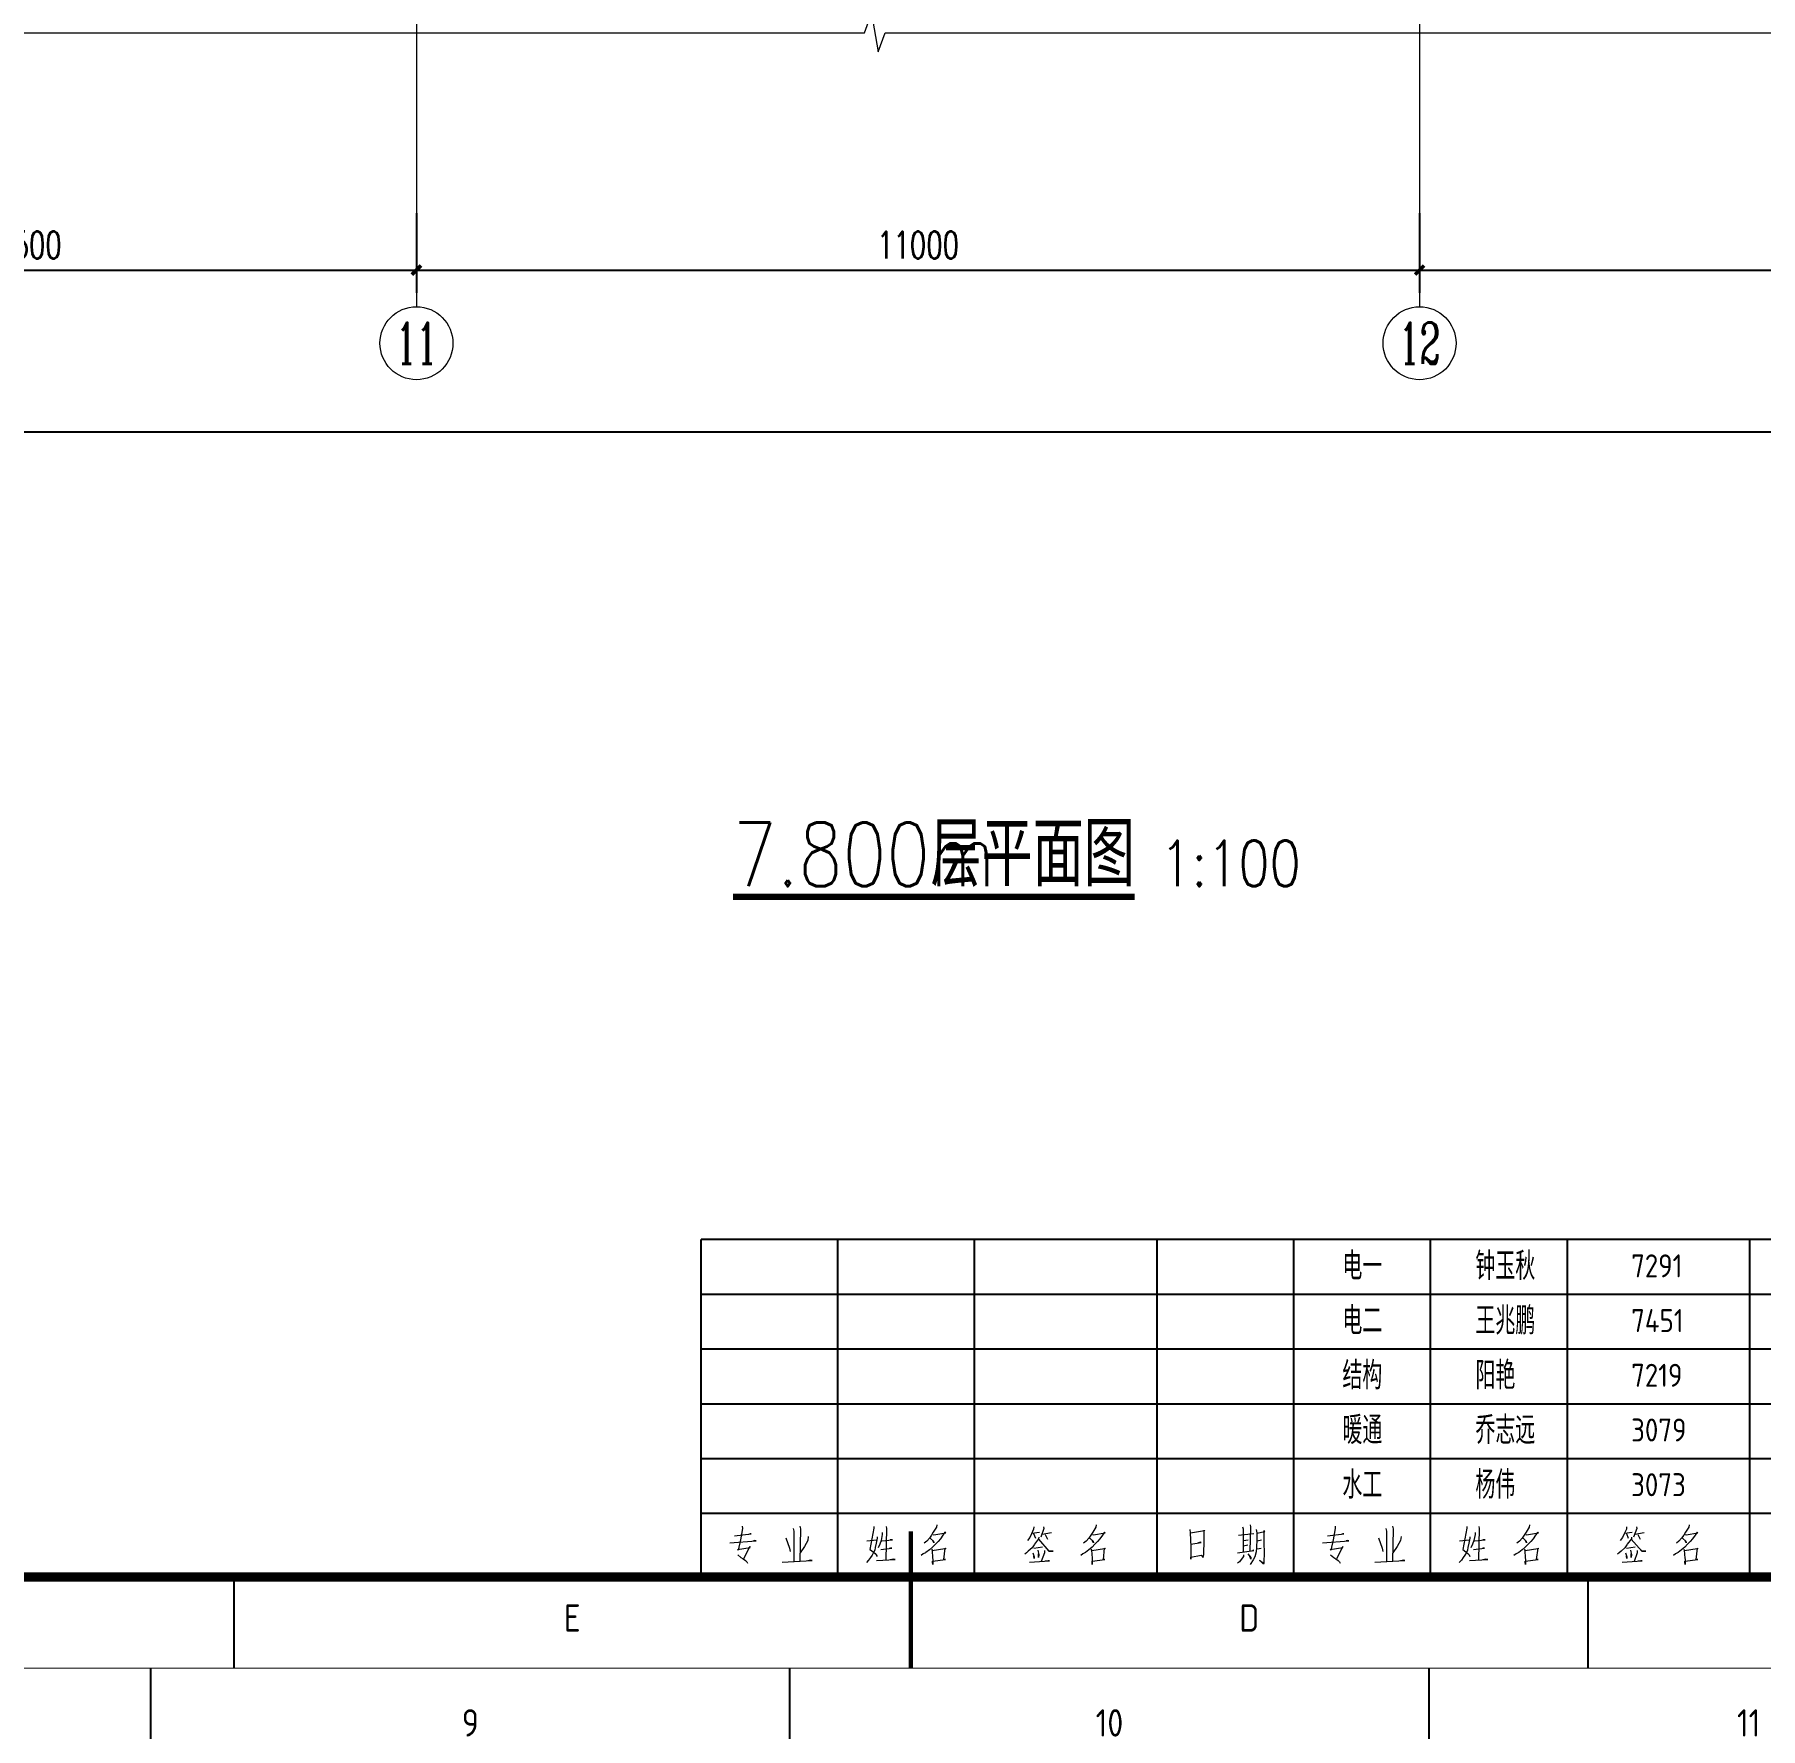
# Model space of a CAD drawing. Extents: x 238398 to 585159, y -66832 to 191741.
# Drawn here: x 503826 to 522752, y 21619 to 40194 of the extents above; entities that cross this region are included whole.
import ezdxf
from ezdxf.enums import TextEntityAlignment as Align

# ---------------------------------------------------------------- set-up
doc = ezdxf.new("R2010")
doc.units = 0
doc.header["$LTSCALE"] = 1000
doc.header["$MEASUREMENT"] = 0
doc.linetypes.add('DOTE', pattern=[2.42, 2, -0.2, 0.02, -0.2])
for name, color, linetype in [('AXIS', 3, 'Continuous'), ('AXIS_TEXT', 7, 'Continuous'), ('DIM_SYMB', 3, 'Continuous'), ('HQ1', 7, 'Continuous'), ('HQ2', 7, 'Continuous')]:
    doc.layers.add(name, color=color, linetype=linetype)
for name, color, linetype, lineweight in [('DOTE', 18, 'DOTE', 13), ('PUB_HATCH', 252, 'Continuous', 5), ('PUB_TEXT', 7, 'Continuous', 20)]:
    doc.layers.add(name, color=color, linetype=linetype, lineweight=lineweight)
doc.styles.add('_TCH_AXIS', font='complex.shx', dxfattribs={"bigfont": 'gbcbig.shx'})
doc.styles.add('_TCH_DIM_T3', font='SIMPLEX', dxfattribs={"width": 0.705882, "bigfont": 'GBCBIG'})
doc.styles.add('COMPLEX', font='geditxt.shx')
doc.styles.add('HZTXT', font='geditxt.shx', dxfattribs={"width": 0.8, "bigfont": 'hztxt1.shx'})
doc.styles.get("Standard").update_dxf_attribs({"font": 'gbenor.shx', "bigfont": 'gbcbig.shx'})
doc.styles.add('TK', font='GEDITXT.SHX', dxfattribs={"width": 0.85, "height": 3.5, "bigfont": 'hztxt1.shx'})
doc.dimstyles.new('_TCH_ARCH&&100', dxfattribs={"dimtxt": 297.5, "dimasz": 100, "dimexe": 250, "dimexo": 300, "dimgap": 126.25, "dimtad": 1, "dimdec": 0, "dimzin": 0, "dimdsep": 46, "dimtxsty": '_TCH_DIM_T3', "dimblk": 'ARCHTICK', "dimcen": 0.09, "dimazin": 2, "dimtfac": 1, "dimtdec": 0, "dimtix": 1, "dimtmove": 2, "dimatfit": 3, "dimfxl": 1, "dimtolj": 1, "dimtzin": 0, "dimarcsym": 0})

# ---------------------------------------------------------------- blocks, each defined once
blk = doc.blocks.new('_AXISO')
blk.add_circle((0, 0), 0.5)
at = {"layer": 'AXIS_TEXT', "style": 'COMPLEX', "width": 1.041667}
blk.add_attdef('A', text='', height=0.56, dxfattribs=at).set_placement((-0.25, -0.28), (0.25, -0.28), align=Align.FIT)
blk = doc.blocks.new('GEDI_WK_A1_V')
at = {"color": 3}
for p, q in [((222.75, 10), (222.75, 0)), ((297, 10), (297, 0)), ((371.25, 10), (371.25, 0))]:
    blk.add_line(p, q, dxfattribs=at)
for points, const_width in [([(0, 841), (0, 0), (594, 0), (594, 841)], 0.1), ([(10, 816), (10, 10), (584, 10), (584, 816)], 1)]:
    blk.add_lwpolyline(points, close=True, dxfattribs=dict(at, const_width=const_width))
at = {"color": 3, "const_width": 0.5}
blk.add_lwpolyline([(297, 15), (297, 0)], dxfattribs=at)
at = {"color": 3}
for s, p in [('E', (259.88, 4)), ('D', (334.12, 4))]:
    blk.add_text(s, height=3, dxfattribs=at).set_placement(p, align=Align.CENTER)
blk = doc.blocks.new('GEDI_HQ1_2012')
at = {"layer": 'HQ1', "color": 2}
for p, q in [((0, 37), (-65, 37)), ((-65, 0), (-65, 37)), ((-50, 0), (-50, 37)), ((-35, 0), (-35, 37)), ((-15, 0), (-15, 37)), ((0, 0), (0, 37)), ((-65, 31), (0, 31)), ((-65, 25), (0, 25)), ((-65, 19), (0, 19)), ((-65, 13), (0, 13)), ((-65, 7), (0, 7)), ((0, 0), (0, 7)), ((-65, 0), (0, 0))]:
    blk.add_line(p, q, dxfattribs=at)
at = {"layer": 'HQ1', "color": 7, "lineweight": 0}
for points in [[(-39.15, 5.7), (-39.18, 5.46), (-39.53, 4.91), (-39.73, 4.57), (-39.96, 4.26), (-40.25, 3.92), (-40.54, 3.69)], [(-21.66, 5.7), (-21.69, 5.46), (-22.04, 4.91), (-22.24, 4.57), (-22.47, 4.26), (-22.76, 3.92), (-23.05, 3.69)], [(-4.8, 5.7), (-4.75, 5.49), (-4.83, 2.83)], [(-61.84, 3.75), (-58.95, 3.96), (-59.09, 3.99), (-59.26, 3.96)], [(-61.32, 4.51), (-59.5, 4.74), (-59.61, 4.74), (-59.81, 4.67)], [(-60.48, 5.59), (-60.45, 5.32), (-60.68, 4.06), (-60.94, 2.94), (-61, 3), (-59.61, 3.24), (-59.64, 3.34), (-60.33, 1.98)], [(-55.7, 4.3), (-55.3, 3.17), (-55.24, 2.8)], [(-54.89, 5.32), (-54.83, 5.02), (-54.83, 1.71)], [(-54.16, 5.56), (-54.1, 5.29), (-54.16, 1.74)], [(-53.24, 4.44), (-53.3, 3.99), (-53.67, 3.34), (-54.13, 2.66)], [(-45.7, 4.4), (-45.7, 4.26), (-45.81, 3.69), (-45.9, 3.24), (-45.95, 2.94), (-46.07, 2.69), (-46.25, 2.39), (-46.42, 2.12), (-46.62, 1.84), (-46.85, 1.57)], [(-46.82, 3.96), (-45.72, 4.09)], [(-46.04, 5.53), (-46.04, 5.36), (-46.48, 3), (-46.3, 2.9), (-46.1, 2.73), (-45.92, 2.59), (-45.78, 2.42), (-45.7, 2.25)], [(-45.12, 4.88), (-45.12, 4.64), (-45.26, 3.99), (-45.4, 3.58), (-45.58, 3.21)], [(-45.17, 3.96), (-44.02, 4.06), (-44.1, 4.09), (-44.27, 4.06)], [(-44.71, 5.53), (-44.68, 5.32), (-44.74, 1.88)], [(-39.56, 4.64), (-39.47, 4.61), (-38.17, 4.84), (-38.25, 4.91), (-38.49, 4.57), (-38.74, 4.2), (-39.01, 3.89), (-39.3, 3.58), (-39.62, 3.27), (-39.96, 2.97), (-40.34, 2.69), (-40.4, 2.66), (-40.63, 2.52), (-40.86, 2.36)], [(-39.88, 4.26), (-39.82, 4.23), (-39.5, 3.92), (-39.47, 3.75), (-39.59, 3.99)], [(-27.95, 4.37), (-27.98, 4.2), (-28.44, 3.58), (-28.47, 3.51), (-28.7, 3.21), (-29.11, 2.83), (-29.31, 2.66), (-29.51, 2.49)], [(-28.5, 5.49), (-28.53, 5.26), (-28.76, 4.74), (-28.96, 4.33), (-29.2, 3.99)], [(-28.73, 4.81), (-27.89, 4.91)], [(-28.53, 4.78), (-28.33, 4.26)], [(-28.01, 4.13), (-26.85, 2.83), (-26.38, 2.83), (-26.85, 2.87), (-27.08, 3.11)], [(-27.43, 5.49), (-27.4, 5.32), (-27.75, 4.37)], [(-27.6, 4.71), (-26.56, 4.88)], [(-27.28, 4.67), (-27.02, 4.13)], [(-22.07, 4.64), (-21.98, 4.61), (-20.68, 4.84), (-20.76, 4.91), (-20.99, 4.57), (-21.26, 4.2), (-21.52, 3.89), (-21.81, 3.58), (-22.12, 3.27), (-22.47, 2.97), (-22.85, 2.69), (-22.91, 2.66), (-23.14, 2.52), (-23.37, 2.36)], [(-22.39, 4.26), (-22.33, 4.23), (-22.01, 3.92), (-21.98, 3.75), (-22.1, 3.99)], [(-11.41, 5.19), (-11.35, 4.84), (-11.32, 4.09), (-11.29, 3.31), (-11.29, 3.21), (-11.29, 2.66), (-11.29, 1.94), (-11.29, 2.18), (-10.17, 2.39), (-9.93, 2.15), (-9.87, 2.46), (-9.87, 2.87), (-9.84, 3.65), (-9.82, 4.47), (-9.82, 5.15), (-9.79, 5.05), (-11.32, 4.81)], [(-11.29, 3.58), (-10.17, 3.79), (-10.28, 3.82), (-10.54, 3.69)], [(-6.08, 4.57), (-4.37, 4.78)], [(-5.62, 5.49), (-5.56, 5.29), (-5.56, 2.73)], [(-5.53, 3.99), (-5.01, 4.09)], [(-4.14, 5.22), (-4.05, 4.84), (-4.05, 4.09), (-4.08, 3.27), (-4.14, 2.76), (-4.28, 2.22), (-4.46, 1.88), (-4.78, 1.37)], [(-4.05, 4.81), (-3.18, 4.98), (-3.27, 5.08), (-3.27, 4.03), (-3.27, 3.96), (-3.24, 2.42), (-3.27, 1.84), (-3.3, 1.5), (-3.33, 1.4), (-3.76, 1.84), (-3.36, 1.54)], [(-4.02, 3.96), (-3.53, 4.06)], [(-60.97, 2.42), (-60.62, 2.15), (-60.39, 1.98), (-60.13, 1.81), (-59.99, 1.67), (-59.9, 1.5)], [(-45.75, 1.81), (-43.72, 1.91), (-43.93, 1.94), (-44.27, 1.88)], [(-45.29, 3), (-44.07, 3.17), (-44.22, 3.17), (-44.36, 3.11)], [(-39.73, 3.04), (-39.67, 2.94), (-39.62, 2.08), (-39.59, 1.98), (-39.59, 1.37), (-39.62, 1.64), (-39.62, 1.74), (-38.19, 1.91), (-38.22, 1.91), (-38.37, 1.91), (-38.22, 3.17), (-38.17, 3.11), (-38.25, 3.07), (-39.64, 2.87)], [(-28.62, 2.66), (-28.47, 2.22), (-28.47, 2.01), (-28.5, 2.29)], [(-27.57, 3.27), (-28.5, 3.14)], [(-28.07, 2.94), (-27.95, 2.42), (-28.01, 2.15), (-28.01, 2.52)], [(-27.34, 2.9), (-27.34, 2.66), (-27.69, 1.71)], [(-22.24, 3.04), (-22.18, 2.94), (-22.12, 2.08), (-22.1, 1.98), (-22.1, 1.37), (-22.12, 1.64), (-22.12, 1.74), (-20.71, 1.91), (-20.74, 1.91), (-20.88, 1.91), (-20.74, 3.17), (-20.68, 3.11), (-20.76, 3.07), (-22.15, 2.87)], [(-6.17, 2.63), (-4.37, 2.9), (-4.46, 2.94), (-4.57, 2.83)], [(-5.5, 2.42), (-5.53, 2.25), (-5.76, 1.91), (-5.97, 1.67), (-6.17, 1.5)], [(-5.5, 3.41), (-5.04, 3.51)], [(-5.04, 2.52), (-4.72, 2.12), (-4.72, 1.94), (-4.83, 2.25)], [(-4.08, 3.07), (-4.02, 3.07), (-3.56, 3.17)], [(-56.1, 1.64), (-52.83, 1.81), (-52.98, 1.84), (-53.3, 1.77)], [(-28.99, 1.61), (-26.79, 1.77), (-26.93, 1.77), (-27.25, 1.74)]]:
    blk.add_lwpolyline(points, dxfattribs=at)
blk.add_text('223344', height=0.0001).set_placement((-22.1, 1.74))
blk = doc.blocks.new('GEDI_HQ2_2012')
at = {"layer": 'HQ2', "color": 2}
for p, q in [((0, 37), (-65, 37)), ((-65, 0), (-65, 37)), ((-50, 0), (-50, 37)), ((-35, 0), (-35, 37)), ((-15, 0), (-15, 37)), ((0, 0), (0, 37)), ((-65, 31), (0, 31)), ((-65, 25), (0, 25)), ((-65, 19), (0, 19)), ((-65, 13), (0, 13)), ((-65, 7), (0, 7)), ((0, 0), (0, 7)), ((-65, 0), (0, 0))]:
    blk.add_line(p, q, dxfattribs=at)
at = {"layer": 'HQ2', "color": 7, "lineweight": 0}
for points in [[(-39.15, 5.7), (-39.18, 5.46), (-39.53, 4.91), (-39.73, 4.57), (-39.96, 4.26), (-40.25, 3.92), (-40.54, 3.69)], [(-21.66, 5.7), (-21.69, 5.46), (-22.04, 4.91), (-22.24, 4.57), (-22.47, 4.26), (-22.76, 3.92), (-23.05, 3.69)], [(-4.8, 5.7), (-4.75, 5.49), (-4.83, 2.83)], [(-61.84, 3.75), (-58.95, 3.96), (-59.09, 3.99), (-59.26, 3.96)], [(-61.32, 4.51), (-59.5, 4.74), (-59.61, 4.74), (-59.81, 4.67)], [(-60.48, 5.59), (-60.45, 5.32), (-60.68, 4.06), (-60.94, 2.94), (-61, 3), (-59.61, 3.24), (-59.64, 3.34), (-60.33, 1.98)], [(-55.7, 4.3), (-55.3, 3.17), (-55.24, 2.8)], [(-54.89, 5.32), (-54.83, 5.02), (-54.83, 1.71)], [(-54.16, 5.56), (-54.1, 5.29), (-54.16, 1.74)], [(-53.24, 4.44), (-53.3, 3.99), (-53.67, 3.34), (-54.13, 2.66)], [(-45.7, 4.4), (-45.7, 4.26), (-45.81, 3.69), (-45.9, 3.24), (-45.95, 2.94), (-46.07, 2.69), (-46.25, 2.39), (-46.42, 2.12), (-46.62, 1.84), (-46.85, 1.57)], [(-46.82, 3.96), (-45.72, 4.09)], [(-46.04, 5.53), (-46.04, 5.36), (-46.48, 3), (-46.3, 2.9), (-46.1, 2.73), (-45.92, 2.59), (-45.78, 2.42), (-45.7, 2.25)], [(-45.12, 4.88), (-45.12, 4.64), (-45.26, 3.99), (-45.4, 3.58), (-45.58, 3.21)], [(-45.17, 3.96), (-44.02, 4.06), (-44.1, 4.09), (-44.27, 4.06)], [(-44.71, 5.53), (-44.68, 5.32), (-44.74, 1.88)], [(-39.56, 4.64), (-39.47, 4.61), (-38.17, 4.84), (-38.25, 4.91), (-38.49, 4.57), (-38.74, 4.2), (-39.01, 3.89), (-39.3, 3.58), (-39.62, 3.27), (-39.96, 2.97), (-40.34, 2.69), (-40.4, 2.66), (-40.63, 2.52), (-40.86, 2.36)], [(-39.88, 4.26), (-39.82, 4.23), (-39.5, 3.92), (-39.47, 3.75), (-39.59, 3.99)], [(-27.95, 4.37), (-27.98, 4.2), (-28.44, 3.58), (-28.47, 3.51), (-28.7, 3.21), (-29.11, 2.83), (-29.31, 2.66), (-29.51, 2.49)], [(-28.5, 5.49), (-28.53, 5.26), (-28.76, 4.74), (-28.96, 4.33), (-29.2, 3.99)], [(-28.73, 4.81), (-27.89, 4.91)], [(-28.53, 4.78), (-28.33, 4.26)], [(-28.01, 4.13), (-26.85, 2.83), (-26.38, 2.83), (-26.85, 2.87), (-27.08, 3.11)], [(-27.43, 5.49), (-27.4, 5.32), (-27.75, 4.37)], [(-27.6, 4.71), (-26.56, 4.88)], [(-27.28, 4.67), (-27.02, 4.13)], [(-22.07, 4.64), (-21.98, 4.61), (-20.68, 4.84), (-20.76, 4.91), (-20.99, 4.57), (-21.26, 4.2), (-21.52, 3.89), (-21.81, 3.58), (-22.12, 3.27), (-22.47, 2.97), (-22.85, 2.69), (-22.91, 2.66), (-23.14, 2.52), (-23.37, 2.36)], [(-22.39, 4.26), (-22.33, 4.23), (-22.01, 3.92), (-21.98, 3.75), (-22.1, 3.99)], [(-11.41, 5.19), (-11.35, 4.84), (-11.32, 4.09), (-11.29, 3.31), (-11.29, 3.21), (-11.29, 2.66), (-11.29, 1.94), (-11.29, 2.18), (-10.17, 2.39), (-9.93, 2.15), (-9.87, 2.46), (-9.87, 2.87), (-9.84, 3.65), (-9.82, 4.47), (-9.82, 5.15), (-9.79, 5.05), (-11.32, 4.81)], [(-11.29, 3.58), (-10.17, 3.79), (-10.28, 3.82), (-10.54, 3.69)], [(-6.08, 4.57), (-4.37, 4.78)], [(-5.62, 5.49), (-5.56, 5.29), (-5.56, 2.73)], [(-5.53, 3.99), (-5.01, 4.09)], [(-4.14, 5.22), (-4.05, 4.84), (-4.05, 4.09), (-4.08, 3.27), (-4.14, 2.76), (-4.28, 2.22), (-4.46, 1.88), (-4.78, 1.37)], [(-4.05, 4.81), (-3.18, 4.98), (-3.27, 5.08), (-3.27, 4.03), (-3.27, 3.96), (-3.24, 2.42), (-3.27, 1.84), (-3.3, 1.5), (-3.33, 1.4), (-3.76, 1.84), (-3.36, 1.54)], [(-4.02, 3.96), (-3.53, 4.06)], [(-60.97, 2.42), (-60.62, 2.15), (-60.39, 1.98), (-60.13, 1.81), (-59.99, 1.67), (-59.9, 1.5)], [(-45.75, 1.81), (-43.72, 1.91), (-43.93, 1.94), (-44.27, 1.88)], [(-45.29, 3), (-44.07, 3.17), (-44.22, 3.17), (-44.36, 3.11)], [(-39.73, 3.04), (-39.67, 2.94), (-39.62, 2.08), (-39.59, 1.98), (-39.59, 1.37), (-39.62, 1.64), (-39.62, 1.74), (-38.19, 1.91), (-38.22, 1.91), (-38.37, 1.91), (-38.22, 3.17), (-38.17, 3.11), (-38.25, 3.07), (-39.64, 2.87)], [(-28.62, 2.66), (-28.47, 2.22), (-28.47, 2.01), (-28.5, 2.29)], [(-27.57, 3.27), (-28.5, 3.14)], [(-28.07, 2.94), (-27.95, 2.42), (-28.01, 2.15), (-28.01, 2.52)], [(-27.34, 2.9), (-27.34, 2.66), (-27.69, 1.71)], [(-22.24, 3.04), (-22.18, 2.94), (-22.12, 2.08), (-22.1, 1.98), (-22.1, 1.37), (-22.12, 1.64), (-22.12, 1.74), (-20.71, 1.91), (-20.74, 1.91), (-20.88, 1.91), (-20.74, 3.17), (-20.68, 3.11), (-20.76, 3.07), (-22.15, 2.87)], [(-6.17, 2.63), (-4.37, 2.9), (-4.46, 2.94), (-4.57, 2.83)], [(-5.5, 2.42), (-5.53, 2.25), (-5.76, 1.91), (-5.97, 1.67), (-6.17, 1.5)], [(-5.5, 3.41), (-5.04, 3.51)], [(-5.04, 2.52), (-4.72, 2.12), (-4.72, 1.94), (-4.83, 2.25)], [(-4.08, 3.07), (-4.02, 3.07), (-3.56, 3.17)], [(-56.1, 1.64), (-52.83, 1.81), (-52.98, 1.84), (-53.3, 1.77)], [(-28.99, 1.61), (-26.79, 1.77), (-26.93, 1.77), (-27.25, 1.74)]]:
    blk.add_lwpolyline(points, dxfattribs=at)
blk.add_text('112233', height=0.0001).set_placement((-22.1, 1.74))
blk = doc.blocks.new('CEEC_TK_A1_V')
for name, p in [('GEDI_WK_A1_V', (0, 0)), ('GEDI_HQ2_2012', (339, 10)), ('GEDI_HQ1_2012', (404, 10))]:
    blk.add_blockref(name, p)
at = {"style": 'TK', "width": 0.85}
for tag, height, p in [('PROJECTNAME', 4.75, (529, 44)), ('PHASE', 4, (571, 44)), ('DRAWINGNAME', 4.75, (539, 31))]:
    blk.add_attdef(tag, text='', height=height, dxfattribs=at).set_placement(p, align=Align.MIDDLE_CENTER)
for tag, p, height in [('APPROVE', (416, 32.75), 3.5), ('DESIGN', (461, 32.75), 3.5), ('REVIEW1', (416, 25.75), 3.5), ('DRAW', (461, 25.75), 3.5), ('REVIEW2', (416, 18.75), 3.5), ('PROPORTION', (461, 18.75), 3.5), ('DRAWINGNUMBER', (511, 18.5), 4), ('CHECK', (416, 11.75), 3.5), ('DATE', (461, 11.75), 3.5), ('VERSION', (577, 11.75), 3.5)]:
    blk.add_attdef(tag, p, '', height=height, dxfattribs=at)
blk = doc.blocks.new('GEDI_WK_A1')
at = {"color": 3}
for p, q in [((560.67, 584), (560.67, 594)), ((630.75, 584), (630.75, 594)), ((700.83, 584), (700.83, 594))]:
    blk.add_line(p, q, dxfattribs=at)
at = {"color": 3, "const_width": 0.1}
blk.add_lwpolyline([(0, 0), (841, 0), (841, 594), (0, 594)], close=True, dxfattribs=at)
at = {"color": 3}
for s, p in [('9', (595.71, 588)), ('10', (665.79, 588)), ('11', (735.88, 588))]:
    blk.add_text(s, height=3, dxfattribs=at).set_placement(p, align=Align.MIDDLE)
blk = doc.blocks.new('CEEC_TK_A1')
blk.add_blockref('GEDI_WK_A1', (0, 0))
at = {"style": 'TK', "width": 0.85}
for tag, height, p in [('PROJECTNAME', 4.75, (776, 44)), ('PHASE', 4, (818, 44)), ('DRAWINGNAME', 4.75, (786, 31))]:
    blk.add_attdef(tag, text='', height=height, dxfattribs=at).set_placement(p, align=Align.MIDDLE_CENTER)
for tag, p, height in [('APPROVE', (663, 32.75), 3.5), ('DESIGN', (708, 32.75), 3.5), ('REVIEW1', (663, 25.75), 3.5), ('DRAW', (708, 25.75), 3.5), ('REVIEW2', (663, 18.75), 3.5), ('PROPORTION', (708, 18.75), 3.5), ('DRAWINGNUMBER', (758, 18.5), 4), ('CHECK', (663, 11.75), 3.5), ('DATE', (708, 11.75), 3.5), ('VERSION', (824, 11.75), 3.5)]:
    blk.add_attdef(tag, p, '', height=height, dxfattribs=at)
blk = doc.blocks.new('_ArchTick')
at = {"color": 0, "linetype": 'ByBlock', "const_width": 0.4}
blk.add_lwpolyline([(-0.5, -0.5), (0.5, 0.5)], dxfattribs=at)
blk = doc.blocks.new('*D489')
at = {"layer": 'Defpoints', "color": 0, "transparency": 16777216}
for p in [(499514, 38536), (508014, 38536), (508014, 37611)]:
    blk.add_point(p, dxfattribs=at)
at = {"layer": 'PUB_HATCH', "color": 0, "lineweight": -2, "transparency": 16777216}
for p, q in [((499514, 38236), (499514, 37361)), ((508014, 38236), (508014, 37361)), ((499514, 37611), (508014, 37611))]:
    blk.add_line(p, q, dxfattribs=at)
at = {"layer": 'PUB_HATCH', "color": 0, "lineweight": -2, "transparency": 16777216, "xscale": 100, "yscale": 100, "zscale": 100, "rotation": 180}
blk.add_blockref('_ArchTick', (499514, 37611), dxfattribs=at)
at = {"layer": 'PUB_HATCH', "color": 0, "lineweight": -2, "transparency": 16777216, "xscale": 100, "yscale": 100, "zscale": 100}
blk.add_blockref('_ArchTick', (508014, 37611), dxfattribs=at)
at = {"layer": 'PUB_HATCH', "color": 0, "transparency": 16777216, "insert": (503764, 37886), "char_height": 297.5, "attachment_point": 5, "style": '_TCH_DIM_T3'}
blk.add_mtext('\\A1;8500', dxfattribs=at)
blk = doc.blocks.new('*D490')
at = {"layer": 'Defpoints', "color": 0, "transparency": 16777216}
for p in [(508014, 38536), (519014, 38536), (519014, 37611)]:
    blk.add_point(p, dxfattribs=at)
at = {"layer": 'PUB_HATCH', "color": 0, "lineweight": -2, "transparency": 16777216}
for p, q in [((508014, 38236), (508014, 37361)), ((519014, 38236), (519014, 37361)), ((508014, 37611), (519014, 37611))]:
    blk.add_line(p, q, dxfattribs=at)
at = {"layer": 'PUB_HATCH', "color": 0, "lineweight": -2, "transparency": 16777216, "xscale": 100, "yscale": 100, "zscale": 100, "rotation": 180}
blk.add_blockref('_ArchTick', (508014, 37611), dxfattribs=at)
at = {"layer": 'PUB_HATCH', "color": 0, "lineweight": -2, "transparency": 16777216, "xscale": 100, "yscale": 100, "zscale": 100}
blk.add_blockref('_ArchTick', (519014, 37611), dxfattribs=at)
at = {"layer": 'PUB_HATCH', "color": 0, "transparency": 16777216, "insert": (513514, 37886), "char_height": 297.5, "attachment_point": 5, "style": '_TCH_DIM_T3'}
blk.add_mtext('\\A1;11000', dxfattribs=at)
blk = doc.blocks.new('*D491')
at = {"layer": 'Defpoints', "color": 0, "transparency": 16777216}
for p in [(519014, 38536), (528714, 38536), (528714, 37611)]:
    blk.add_point(p, dxfattribs=at)
at = {"layer": 'PUB_HATCH', "color": 0, "lineweight": -2, "transparency": 16777216}
for p, q in [((519014, 38236), (519014, 37361)), ((528714, 38236), (528714, 37361)), ((519014, 37611), (528714, 37611))]:
    blk.add_line(p, q, dxfattribs=at)
at = {"layer": 'PUB_HATCH', "color": 0, "lineweight": -2, "transparency": 16777216, "xscale": 100, "yscale": 100, "zscale": 100, "rotation": 180}
blk.add_blockref('_ArchTick', (519014, 37611), dxfattribs=at)
at = {"layer": 'PUB_HATCH', "color": 0, "lineweight": -2, "transparency": 16777216, "xscale": 100, "yscale": 100, "zscale": 100}
blk.add_blockref('_ArchTick', (528714, 37611), dxfattribs=at)
at = {"layer": 'PUB_HATCH', "color": 0, "transparency": 16777216, "insert": (523864, 37886), "char_height": 297.5, "attachment_point": 5, "style": '_TCH_DIM_T3'}
blk.add_mtext('\\A1;9700', dxfattribs=at)
blk = doc.blocks.new('*D493')
at = {"layer": 'Defpoints', "color": 0, "transparency": 16777216}
for p in [(499514, 38536), (508014, 38536), (508014, 37611)]:
    blk.add_point(p, dxfattribs=at)
at = {"layer": 'PUB_HATCH', "color": 0, "lineweight": -2, "transparency": 16777216}
for p, q in [((499514, 38236), (499514, 37361)), ((508014, 38236), (508014, 37361)), ((499514, 37611), (508014, 37611))]:
    blk.add_line(p, q, dxfattribs=at)
at = {"layer": 'PUB_HATCH', "color": 0, "lineweight": -2, "transparency": 16777216, "xscale": 100, "yscale": 100, "zscale": 100, "rotation": 180}
blk.add_blockref('_ArchTick', (499514, 37611), dxfattribs=at)
at = {"layer": 'PUB_HATCH', "color": 0, "lineweight": -2, "transparency": 16777216, "xscale": 100, "yscale": 100, "zscale": 100}
blk.add_blockref('_ArchTick', (508014, 37611), dxfattribs=at)
at = {"layer": 'PUB_HATCH', "color": 0, "transparency": 16777216, "insert": (503764, 37886), "char_height": 297.5, "attachment_point": 5, "style": '_TCH_DIM_T3'}
blk.add_mtext('\\A1;8500', dxfattribs=at)
blk = doc.blocks.new('*D494')
at = {"layer": 'Defpoints', "color": 0, "transparency": 16777216}
for p in [(508014, 38536), (519014, 38536), (519014, 37611)]:
    blk.add_point(p, dxfattribs=at)
at = {"layer": 'PUB_HATCH', "color": 0, "lineweight": -2, "transparency": 16777216}
for p, q in [((508014, 38236), (508014, 37361)), ((519014, 38236), (519014, 37361)), ((508014, 37611), (519014, 37611))]:
    blk.add_line(p, q, dxfattribs=at)
at = {"layer": 'PUB_HATCH', "color": 0, "lineweight": -2, "transparency": 16777216, "xscale": 100, "yscale": 100, "zscale": 100, "rotation": 180}
blk.add_blockref('_ArchTick', (508014, 37611), dxfattribs=at)
at = {"layer": 'PUB_HATCH', "color": 0, "lineweight": -2, "transparency": 16777216, "xscale": 100, "yscale": 100, "zscale": 100}
blk.add_blockref('_ArchTick', (519014, 37611), dxfattribs=at)
at = {"layer": 'PUB_HATCH', "color": 0, "transparency": 16777216, "insert": (513514, 37886), "char_height": 297.5, "attachment_point": 5, "style": '_TCH_DIM_T3'}
blk.add_mtext('\\A1;11000', dxfattribs=at)
blk = doc.blocks.new('*D495')
at = {"layer": 'Defpoints', "color": 0, "transparency": 16777216}
for p in [(519014, 38536), (528714, 38536), (528714, 37611)]:
    blk.add_point(p, dxfattribs=at)
at = {"layer": 'PUB_HATCH', "color": 0, "lineweight": -2, "transparency": 16777216}
for p, q in [((519014, 38236), (519014, 37361)), ((528714, 38236), (528714, 37361)), ((519014, 37611), (528714, 37611))]:
    blk.add_line(p, q, dxfattribs=at)
at = {"layer": 'PUB_HATCH', "color": 0, "lineweight": -2, "transparency": 16777216, "xscale": 100, "yscale": 100, "zscale": 100, "rotation": 180}
blk.add_blockref('_ArchTick', (519014, 37611), dxfattribs=at)
at = {"layer": 'PUB_HATCH', "color": 0, "lineweight": -2, "transparency": 16777216, "xscale": 100, "yscale": 100, "zscale": 100}
blk.add_blockref('_ArchTick', (528714, 37611), dxfattribs=at)
at = {"layer": 'PUB_HATCH', "color": 0, "transparency": 16777216, "insert": (523864, 37886), "char_height": 297.5, "attachment_point": 5, "style": '_TCH_DIM_T3'}
blk.add_mtext('\\A1;9700', dxfattribs=at)

msp = doc.modelspace()

# ---------------------------------------------------------------- linework, layer by layer
at = {"layer": 'AXIS'}
msp.add_lwpolyline([(493108.4, 43028.4), (532970.8, 43028.4), (532970.8, 35835.2), (493108.4, 35835.2)], close=True, dxfattribs=at)
at = {"layer": 'DIM_SYMB', "const_width": 70}
msp.add_lwpolyline([(511485.5, 30737.2), (515889.7, 30737.2)], dxfattribs=at)
at = {"layer": 'DOTE', "ltscale": 2}
for p, q in [((508014, 42896.1), (508014, 38833.1)), ((519014, 42946.1), (519014, 38833.1))]:
    msp.add_line(p, q, dxfattribs=at)
at = {"layer": 'PUB_HATCH'}
for p, q in [((508014, 39774.5), (508014, 37209)), ((508014, 39774.5), (508014, 37209)), ((519014, 39774.5), (519014, 37209)), ((519014, 39774.5), (519014, 37209))]:
    msp.add_line(p, q, dxfattribs=at)
msp.add_lwpolyline([(493108.4, 40213.4), (512927.1, 40213.4), (513003.5, 40423.4), (513077.6, 40003.4), (513152.1, 40213.4), (532970.8, 40213.4)], dxfattribs=at)

# ---------------------------------------------------------------- block references
at = {"xscale": 100, "yscale": 100, "zscale": 100}
for name, p in [('CEEC_TK_A1_V', (483734.5, 22280.2)), ('CEEC_TK_A1', (449034.5, -37119.8))]:
    msp.add_blockref(name, p, dxfattribs=at)
at = {"layer": 'PUB_HATCH'}
ref = msp.add_blockref('_AXISO', (508014, 36809), dxfattribs=dict(at, xscale=800, yscale=800, zscale=800))
ref.add_attrib('A', '11', dxfattribs={"layer": 'AXIS_TEXT', "height": 452.55, "style": '_TCH_AXIS', "width": 0.875}).set_placement((507787.8, 36582.7), (508240.3, 36582.7), align=Align.FIT)
ref = msp.add_blockref('_AXISO', (508014, 36809), dxfattribs=dict(at, xscale=800, yscale=800, zscale=800))
ref.add_attrib('A', '11', dxfattribs={"layer": 'AXIS_TEXT', "height": 452.55, "style": '_TCH_AXIS', "width": 0.875}).set_placement((507787.8, 36582.7), (508240.3, 36582.7), align=Align.FIT)
ref = msp.add_blockref('_AXISO', (519014, 36809), dxfattribs=dict(at, xscale=800, yscale=800, zscale=800))
ref.add_attrib('A', '12', dxfattribs={"layer": 'AXIS_TEXT', "height": 452.55, "style": '_TCH_AXIS', "width": 0.724138}).set_placement((518787.8, 36582.7), (519240.3, 36582.7), align=Align.FIT)
ref = msp.add_blockref('_AXISO', (519014, 36809), dxfattribs=dict(at, xscale=800, yscale=800, zscale=800))
ref.add_attrib('A', '12', dxfattribs={"layer": 'AXIS_TEXT', "height": 452.55, "style": '_TCH_AXIS', "width": 0.724138}).set_placement((518787.8, 36582.7), (519240.3, 36582.7), align=Align.FIT)

# ---------------------------------------------------------------- texts
at = {"layer": 'PUB_TEXT', "style": 'HZTXT', "width": 0.8}
for s, height, p in [('7.800m', 700, (511485.5, 30855.2)), ('层平面图', 700, (513650.8, 30855.2)), ('1:100', 500, (516169.7, 30855.2))]:
    msp.add_text(s, height=height, dxfattribs=at).set_placement(p)
at = {"layer": 'PUB_TEXT'}
for s, height, p in [('电一', 303.83, (518167.5, 26538.1)), ('钟玉秋', 303.83, (519626, 26538.1)), ('7291', 252, (521333.7, 26565.8)), ('电二', 303.83, (518167.5, 25938.1)), ('王兆鹏', 303.83, (519626, 25938.1)), ('7451', 252, (521333.7, 25965.8)), ('结构', 303.83, (518167.5, 25338.1)), ('阳艳', 303.83, (519626, 25338.1)), ('7219', 252, (521333.7, 25365.8)), ('暖通', 303.83, (518167.5, 24738.1)), ('乔志远', 303.83, (519626, 24738.1)), ('3079', 252, (521333.7, 24765.8)), ('水工', 303.83, (518167.5, 24138.1)), ('杨伟', 303.83, (519626, 24138.1)), ('3073', 252, (521333.7, 24165.8))]:
    msp.add_text(s, height=height, dxfattribs=at).set_placement(p)

# ---------------------------------------------------------------- dimensions: what is measured, and where the dimension line sits
at = {"layer": 'PUB_HATCH'}
for p1, p2, picture, middle in [((499514, 38535.9), (508014, 38535.9), '*D489', (503764, 37885.5)), ((499514, 38535.9), (508014, 38535.9), '*D493', (503764, 37885.5)), ((508014, 38535.9), (519014, 38535.9), '*D490', (513514, 37885.5)), ((508014, 38535.9), (519014, 38535.9), '*D494', (513514, 37885.5)), ((519014, 38535.9), (528714, 38535.9), '*D491', (523864, 37885.5)), ((519014, 38535.9), (528714, 38535.9), '*D495', (523864, 37885.5))]:
    dim = msp.add_aligned_dim(p1=p1, p2=p2, distance=-925.3, dimstyle='_TCH_ARCH&&100', dxfattribs=at)
    dim.commit()
    dim.dimension.update_dxf_attribs({"geometry": picture, "text_midpoint": middle})

doc.saveas('drawing.dxf')
